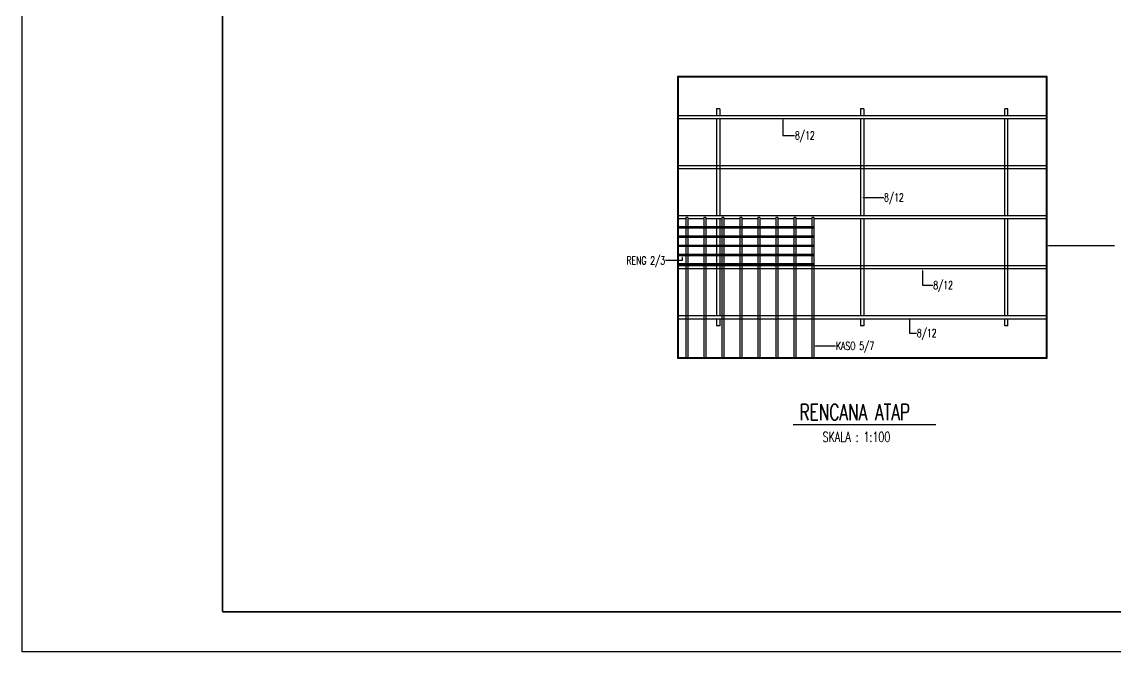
# Model space of a CAD drawing. Header units: metres. Extents: x -50 to 791, y -10 to 584.
# Drawn here: x -50.4 to 222.7, y -10.1 to 147.4 of the extents above; entities that cross this region are included whole.
import ezdxf
from ezdxf.enums import TextEntityAlignment as Align

# ---------------------------------------------------------------- set-up
doc = ezdxf.new("R2010")
doc.units = ezdxf.units.M
doc.layers.get('0').update_dxf_attribs({"linetype": 'CONTINUOUS'})
for name, color, linetype in [('ATAP', 14, 'CONTINUOUS'), ('DIM', 7, 'CONTINUOUS'), ('KOP', 7, 'CONTINUOUS'), ('TEXT', 5, 'CONTINUOUS')]:
    doc.layers.add(name, color=color, linetype=linetype)
doc.styles.add('ROMAND', font='ROMAND.shx', dxfattribs={"width": 0.7})

msp = doc.modelspace()

# ---------------------------------------------------------------- linework, layer by layer
at = {"linetype": 'Continuous'}
for p, q in [((205.55676, 133.53115), (113.55676, 133.53115)), ((113.55676, 133.53115), (113.55676, 63.53115)), ((205.55676, 63.53115), (205.55676, 133.53115)), ((113.55676, 63.53115), (205.55676, 63.53115))]:
    msp.add_line(p, q, dxfattribs=at)
at = {"color": 7}
for points in [[(-50.33, 584.00049, 0.2, 0.2, 0), (-50.33, -9.99951, 0.2, 0.2, 0)], [(-0.33, 574.00049, 0.4, 0.4, 0), (-0.33, 0.00049, 0.4, 0.4, 0)], [(780.67, 0.00049, 0.4, 0.4, 0), (-0.33, 0.00049, 0.4, 0.4, 0)], [(790.67, -9.99951, 0.2, 0.2, 0), (-50.33, -9.99951, 0.2, 0.2, 0)]]:
    msp.add_lwpolyline(points, format="xyseb", dxfattribs=at)
for points in [[(113.35676, 133.73115), (113.35676, 63.33115), (205.75676, 63.33115), (205.75676, 133.73115)], [(113.55676, 133.53115), (113.55676, 63.53115), (205.55676, 63.53115), (205.55676, 133.53115)]]:
    msp.add_lwpolyline(points, close=True)
at = {"layer": 'ATAP', "linetype": 'Continuous'}
for p, q in [((123.15676, 125.66115), (123.15676, 123.93115)), ((123.95676, 125.66115), (123.15676, 125.66115)), ((123.95676, 125.66115), (123.95676, 123.93115)), ((159.95676, 125.66115), (159.15676, 125.66115)), ((195.95676, 125.66115), (195.15676, 125.66115)), ((195.15676, 123.93115), (195.15676, 125.66115)), ((195.95676, 123.93115), (195.95676, 125.66115)), ((205.55676, 123.93115), (113.55676, 123.93115)), ((205.55676, 123.13115), (113.55676, 123.13115)), ((123.15676, 123.13115), (123.15676, 98.93115)), ((123.95676, 123.13115), (123.95676, 98.93115)), ((195.15676, 98.93115), (195.15676, 123.13115)), ((195.95676, 98.93115), (195.95676, 123.13115)), ((205.55676, 111.43115), (113.55676, 111.43115)), ((205.55676, 110.63115), (113.55676, 110.63115)), ((205.55676, 98.93115), (113.55676, 98.93115)), ((115.98252, 98.53115), (115.48252, 98.53115)), ((120.48252, 98.53115), (119.98252, 98.53115)), ((124.98252, 98.53115), (124.48252, 98.53115)), ((129.48252, 98.53115), (128.98252, 98.53115)), ((133.98252, 98.53115), (133.48252, 98.53115)), ((138.48252, 98.53115), (137.98252, 98.53115)), ((142.98252, 98.53115), (142.48252, 98.53115)), ((147.48252, 98.53115), (146.98252, 98.53115)), ((115.48252, 98.13115), (113.55676, 98.13115)), ((147.48252, 96.13115), (113.55676, 96.13115)), ((147.48252, 95.83115), (113.55676, 95.83115)), ((119.98252, 98.13115), (115.98252, 98.13115)), ((124.48252, 98.13115), (120.48252, 98.13115)), ((123.15676, 98.13115), (123.15676, 73.93115)), ((123.95676, 98.13115), (123.95676, 73.93115)), ((128.98252, 98.13115), (124.98252, 98.13115)), ((133.48252, 98.13115), (129.48252, 98.13115)), ((137.98252, 98.13115), (133.98252, 98.13115)), ((142.48252, 98.13115), (138.48252, 98.13115)), ((146.98252, 98.13115), (142.98252, 98.13115)), ((205.55676, 98.13115), (147.48252, 98.13115)), ((195.15676, 73.93115), (195.15676, 98.13115)), ((195.95676, 73.93115), (195.95676, 98.13115)), ((147.48252, 93.83115), (113.55676, 93.83115)), ((147.48252, 93.53115), (113.55676, 93.53115)), ((147.48252, 91.53115), (113.55676, 91.53115)), ((147.48252, 91.23115), (113.55676, 91.23115)), ((147.48252, 89.23115), (113.55676, 89.23115)), ((147.48252, 88.93115), (113.55676, 88.93115)), ((147.48252, 86.93115), (113.55676, 86.93115)), ((147.48252, 86.63115), (113.55676, 86.63115)), ((205.55676, 86.43115), (113.55676, 86.43115)), ((205.55676, 85.63115), (113.55676, 85.63115)), ((205.55676, 73.93115), (113.55676, 73.93115)), ((205.55676, 73.13115), (113.55676, 73.13115)), ((123.15676, 73.13115), (123.15676, 71.40115)), ((123.95676, 71.40115), (123.15676, 71.40115)), ((123.95676, 73.13115), (123.95676, 71.40115)), ((159.95676, 71.40115), (159.15676, 71.40115)), ((195.15676, 71.40115), (195.15676, 73.13115)), ((195.95676, 71.40115), (195.15676, 71.40115)), ((195.95676, 71.40115), (195.95676, 73.13115))]:
    msp.add_line(p, q, dxfattribs=at)
at = {"layer": 'ATAP'}
for p, q in [((159.15676, 125.66115), (159.15676, 123.93115)), ((159.95676, 125.66115), (159.95676, 123.93115)), ((159.15676, 123.13115), (159.15676, 98.93115)), ((159.95676, 123.13115), (159.95676, 98.93115)), ((115.48252, 98.53115), (115.48252, 63.53115)), ((115.98252, 98.53115), (115.98252, 63.53115)), ((119.98252, 98.53115), (119.98252, 63.53115)), ((120.48252, 98.53115), (120.48252, 63.53115)), ((124.48252, 98.53115), (124.48252, 63.53115)), ((124.98252, 98.53115), (124.98252, 63.53115)), ((128.98252, 98.53115), (128.98252, 63.53115)), ((129.48252, 98.53115), (129.48252, 63.53115)), ((133.48252, 98.53115), (133.48252, 63.53115)), ((133.98252, 98.53115), (133.98252, 63.53115)), ((137.98252, 98.53115), (137.98252, 63.53115)), ((138.48252, 98.53115), (138.48252, 63.53115)), ((142.48252, 98.53115), (142.48252, 63.53115)), ((142.98252, 98.53115), (142.98252, 63.53115)), ((146.98252, 98.53115), (146.98252, 63.53115)), ((147.48252, 98.53115), (147.48252, 63.53115)), ((159.15676, 98.13115), (159.15676, 73.93115)), ((159.95676, 98.13115), (159.95676, 73.93115)), ((159.15676, 73.13115), (159.15676, 71.40115)), ((159.95676, 73.13115), (159.95676, 71.40115))]:
    msp.add_line(p, q, dxfattribs=at)
at = {"layer": 'DIM', "color": 40}
for p, q in [((139.73924, 122.89835), (139.73924, 119.01423)), ((139.73924, 119.01423), (142.66638, 119.01423)), ((159.85106, 103.52368), (164.91262, 103.52368)), ((206.09984, 91.54042), (222.57723, 91.54042)), ((114.54722, 87.76399), (110.39923, 87.76399)), ((114.54722, 88.53838), (114.54722, 87.76399)), ((174.57218, 85.19493), (174.57218, 81.60308)), ((174.57218, 81.60308), (177.2066, 81.60308)), ((171.35233, 72.91939), (171.35233, 69.61982)), ((171.35233, 69.61982), (173.10861, 69.61982)), ((147.8498, 66.4048), (152.91136, 66.4048))]:
    msp.add_line(p, q, dxfattribs=at)
for points in [[(139.65591, 122.89835), (139.82257, 122.89835), (139.73924, 123.39835)], [(159.85106, 103.44034), (159.85106, 103.60701), (159.35106, 103.52368)], [(206.09984, 91.45708), (206.09984, 91.62375), (205.59984, 91.54042)], [(114.46389, 88.53838), (114.63055, 88.53838), (114.54722, 89.03838)], [(174.48885, 85.19493), (174.65551, 85.19493), (174.57218, 85.69493)], [(171.26899, 72.91939), (171.43566, 72.91939), (171.35233, 73.41939)], [(147.8498, 66.32147), (147.8498, 66.48813), (147.3498, 66.4048)]]:
    msp.add_solid(points, dxfattribs=at)
at = {"layer": 'KOP', "color": 18}
for p, q in [((-50.33, -9.99951), (-50.33, 584.00049)), ((790.67, -9.99951), (-50.33, -9.99951))]:
    msp.add_line(p, q, dxfattribs=at)
at = {"layer": 'KOP', "color": 7}
for points in [[(-0.33, 0.00049, 0.3, 0.3, 0), (-0.33, 574.00049, 0.3, 0.3, 0)], [(780.67, 0.00049, 0.3, 0.3, 0), (-0.33, 0.00049, 0.3, 0.3, 0)]]:
    msp.add_lwpolyline(points, format="xyseb", dxfattribs=at)
at = {"layer": 'TEXT'}
msp.add_line((142.25605, 46.76193), (177.92834, 46.76193), dxfattribs=at)

# ---------------------------------------------------------------- texts
at = {"layer": 'DIM', "color": 5, "style": 'ROMAND', "width": 0.7}
for s, p in [('8/12', (142.75638, 119.01423)), ('8/12', (165.00262, 103.52368)), ('8/12', (177.2966, 81.60308)), ('8/12', (173.19861, 69.61982)), ('KASO 5/7', (153.00136, 66.4048))]:
    msp.add_text(s, height=2, dxfattribs=at).set_placement(p, align=Align.MIDDLE_LEFT)
msp.add_text('RENG 2/3', height=2, dxfattribs=at).set_placement((110.30923, 87.76399), align=Align.MIDDLE_RIGHT)
at = {"layer": 'TEXT', "style": 'ROMAND', "width": 0.7}
for s, height, p in [('RENCANA ATAP', 4, (143.9087, 47.86016)), ('SKALA : 1:100', 2.5, (149.63388, 42.4248))]:
    msp.add_text(s, height=height, dxfattribs=at).set_placement(p)

doc.saveas('drawing.dxf')
